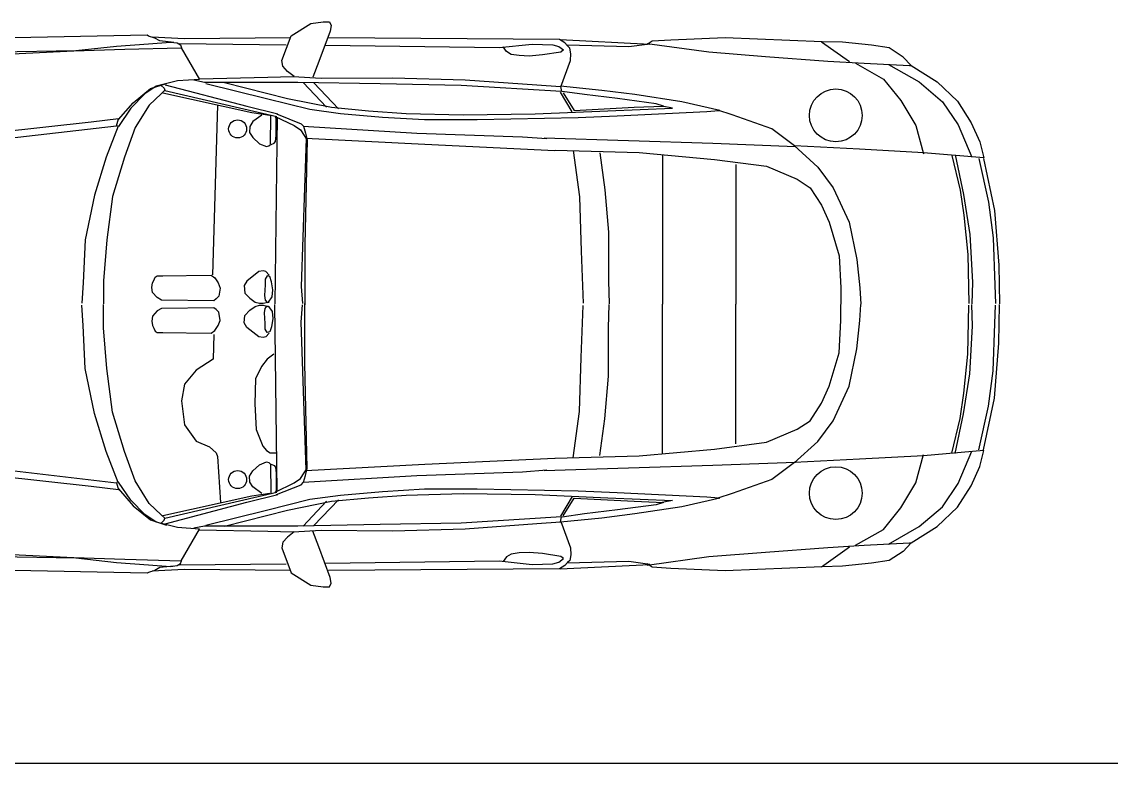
# Model space of a CAD drawing. Header units: millimetres. Extents: x 2646 to 50990, y 12226 to 40347.
# Drawn here: x 24145 to 27734, y 24660 to 27103 of the extents above; entities that cross this region are included whole.
import ezdxf

# ---------------------------------------------------------------- set-up
doc = ezdxf.new("R2010")
doc.units = ezdxf.units.MM
doc.layers.add('www.cad-blocks.net', color=7, linetype='Continuous')

# ---------------------------------------------------------------- blocks, each defined once
blk = doc.blocks.new('A$C5B270CCB')
for p, q in [((1.713, 1.8149), (1.7778, 1.8558)), ((1.7778, 1.8558), (1.8188, 1.8609)), ((1.8188, 1.8609), (1.8393, 1.8609)), ((1.8393, 1.8609), (1.8444, 1.849)), ((1.8444, 1.849), (1.841, 1.8302)), ((1.2389, 1.8166), (0.7109, 1.806)), ((1.2429, 1.8139), (1.2389, 1.8166)), ((1.2641, 1.8073), (1.2429, 1.8139)), ((1.3599, 1.8043), (1.2546, 1.8099)), ((1.2799, 1.7981), (1.2641, 1.8073)), ((1.3263, 1.7928), (1.2799, 1.7981)), ((1.7115, 1.8081), (1.3599, 1.8043)), ((1.6823, 1.733), (1.713, 1.8149)), ((1.841, 1.8302), (1.8035, 1.7296)), ((2.597, 1.8024), (1.8356, 1.8081)), ((2.614, 1.7912), (2.597, 1.8024)), ((2.5995, 1.8026), (2.8945, 1.7877)), ((2.902, 1.797), (2.8852, 1.7858)), ((2.9636, 1.8007), (2.902, 1.797)), ((3.1429, 1.8082), (2.9636, 1.8007)), ((3.4622, 1.7951), (3.1429, 1.8082)), ((3.4603, 1.7951), (3.5519, 1.7299)), ((3.5294, 1.7933), (3.4622, 1.7951)), ((0.7109, 1.761), (1.0033, 1.7663)), ((0.7479, 1.7531), (0.9967, 1.765)), ((0.9967, 1.765), (1.1648, 1.7703)), ((1.0033, 1.7663), (1.137, 1.7809)), ((1.137, 1.7809), (1.2429, 1.7888)), ((1.1648, 1.7703), (1.3501, 1.7756)), ((1.2429, 1.7888), (1.3157, 1.7941)), ((1.3157, 1.7941), (1.3369, 1.7914)), ((1.3369, 1.7914), (1.3488, 1.7848)), ((1.3448, 1.7893), (1.6964, 1.7855)), ((1.3488, 1.7848), (1.3514, 1.7756)), ((1.3501, 1.7756), (1.411, 1.6712)), ((1.8262, 1.7837), (2.3977, 1.7761)), ((2.3977, 1.7761), (2.5068, 1.7874)), ((2.4222, 1.763), (2.4109, 1.778)), ((2.4372, 1.7536), (2.4222, 1.763)), ((2.5068, 1.7874), (2.5745, 1.7855)), ((2.6008, 1.7611), (2.5406, 1.7517)), ((2.5745, 1.7855), (2.5952, 1.7799)), ((2.5952, 1.7799), (2.6102, 1.7686)), ((2.6102, 1.7686), (2.6008, 1.7611)), ((2.6234, 1.7818), (2.614, 1.7912)), ((2.8254, 1.7784), (2.6219, 1.7839)), ((2.6309, 1.7743), (2.6234, 1.7818)), ((2.6346, 1.7555), (2.6309, 1.7743)), ((2.8945, 1.7877), (2.8254, 1.7784)), ((2.8852, 1.7895), (3.0887, 1.7616)), ((3.0887, 1.7616), (3.2755, 1.7466)), ((3.6247, 1.7839), (3.5294, 1.7933)), ((3.6826, 1.7746), (3.6247, 1.7839)), ((3.7293, 1.7448), (3.6826, 1.7746)), ((1.6857, 1.7143), (1.6823, 1.733)), ((1.8035, 1.7296), (1.7847, 1.6785)), ((2.4635, 1.7498), (2.4372, 1.7536)), ((2.4974, 1.748), (2.4635, 1.7498)), ((2.5406, 1.7517), (2.4974, 1.748)), ((2.6008, 1.6466), (2.6328, 1.7329)), ((2.6328, 1.7329), (2.6346, 1.7555)), ((3.2755, 1.7466), (3.4809, 1.7317)), ((3.4809, 1.7317), (3.6004, 1.7243)), ((3.5724, 1.7243), (3.6639, 1.672)), ((3.6004, 1.7243), (3.7498, 1.7168)), ((3.7554, 1.7168), (3.7293, 1.7448)), ((1.701, 1.6972), (1.6857, 1.7143)), ((1.7232, 1.6802), (1.701, 1.6972)), ((3.6807, 1.7205), (3.7815, 1.6627)), ((3.7498, 1.7168), (3.7554, 1.7168)), ((3.7554, 1.7168), (3.8413, 1.6627)), ((1.2495, 1.6408), (1.3024, 1.6579)), ((1.3382, 1.6659), (1.268, 1.6487)), ((1.2848, 1.6516), (1.294, 1.6423)), ((1.2983, 1.6538), (1.5666, 1.5826)), ((1.411, 1.6712), (1.3382, 1.6659)), ((1.4279, 1.6614), (1.3921, 1.6683)), ((1.4109, 1.6734), (1.6362, 1.6785)), ((1.7352, 1.6614), (1.4279, 1.6614)), ((1.4314, 1.658), (1.6311, 1.6086)), ((1.4928, 1.6614), (1.701, 1.6086)), ((1.6362, 1.6785), (1.7198, 1.6802)), ((1.7198, 1.6802), (1.812, 1.6751)), ((2.0066, 1.6563), (1.7352, 1.6614)), ((1.7522, 1.6614), (1.8291, 1.5796)), ((1.7881, 1.6597), (1.8683, 1.5745)), ((1.812, 1.6751), (2.0475, 1.6768)), ((2.2728, 1.6512), (2.0066, 1.6563)), ((2.0475, 1.6768), (2.2865, 1.67)), ((2.6039, 1.6308), (2.2728, 1.6512)), ((2.2865, 1.67), (2.522, 1.6529)), ((2.522, 1.6529), (2.6005, 1.6478)), ((3.6639, 1.672), (3.7218, 1.6012)), ((3.7815, 1.6627), (3.8581, 1.5974)), ((3.8413, 1.6627), (3.9085, 1.5993)), ((1.231, 1.6236), (1.1847, 1.576)), ((1.1926, 1.5945), (1.2495, 1.6408)), ((1.268, 1.6487), (1.231, 1.6236)), ((1.2848, 1.6238), (1.2453, 1.5867)), ((1.2964, 1.6353), (1.2848, 1.6238)), ((1.2899, 1.6266), (1.5834, 1.5617)), ((1.294, 1.6423), (1.2964, 1.6353)), ((1.2962, 1.635), (1.6652, 1.5491)), ((2.6005, 1.6478), (2.6039, 1.6308)), ((2.6381, 1.5643), (2.6005, 1.6291)), ((2.7359, 1.6347), (2.6007, 1.6489)), ((2.6788, 1.6213), (2.6054, 1.6318)), ((2.6093, 1.627), (2.6455, 1.569)), ((2.7874, 1.608), (2.6788, 1.6213)), ((2.8455, 1.6213), (2.7359, 1.6347)), ((2.9998, 1.5976), (2.8455, 1.6213)), ((1.1436, 1.539), (1.1926, 1.5945)), ((1.2453, 1.5867), (1.199, 1.5126)), ((1.4702, 1.5868), (1.4535, 1.0278)), ((1.5666, 1.5826), (1.6694, 1.5575)), ((1.6311, 1.6086), (1.7744, 1.5728)), ((1.701, 1.6086), (1.8461, 1.5796)), ((1.8461, 1.5796), (1.9673, 1.5677)), ((2.6455, 1.569), (2.8426, 1.5795)), ((2.915, 1.5909), (2.7874, 1.608)), ((2.8426, 1.5795), (2.9398, 1.5833)), ((2.9398, 1.5833), (2.915, 1.5909)), ((2.9693, 1.5766), (2.935, 1.5833)), ((3.1255, 1.569), (2.9998, 1.5976)), ((3.7218, 1.6012), (3.7703, 1.5191)), ((3.8581, 1.5974), (3.9104, 1.521)), ((3.9085, 1.5993), (3.9533, 1.5284)), ((1.1847, 1.576), (1.1436, 1.5165)), ((1.5834, 1.5617), (1.6421, 1.5533)), ((1.6166, 1.5538), (1.5869, 1.5321)), ((1.6451, 1.4568), (1.6463, 1.5527)), ((1.6673, 1.547), (1.6589, 0.9315)), ((1.6601, 1.5493), (1.7233, 1.5188)), ((1.6634, 1.5447), (1.6611, 1.5481)), ((1.6634, 1.4865), (1.6634, 1.5447)), ((1.6642, 1.5574), (1.7457, 1.5249)), ((1.7744, 1.5728), (1.8751, 1.5592)), ((1.8751, 1.5592), (2.0134, 1.5472)), ((1.9673, 1.5677), (2.0919, 1.5592)), ((2.0134, 1.5472), (2.1516, 1.5387)), ((2.0919, 1.5592), (2.2797, 1.554)), ((2.2797, 1.554), (2.5169, 1.5575)), ((2.3257, 1.5387), (2.6586, 1.5455)), ((2.5169, 1.5575), (2.7559, 1.5677)), ((2.6586, 1.5455), (2.7866, 1.5506)), ((2.7559, 1.5681), (2.9693, 1.5766)), ((2.7864, 1.5509), (3.0817, 1.5652)), ((3.0817, 1.5652), (3.1084, 1.5671)), ((3.1084, 1.5671), (3.1255, 1.569)), ((3.1653, 1.5545), (3.1186, 1.5695)), ((3.296, 1.5079), (3.1653, 1.5545)), ((1.0538, 1.5308), (0.4244, 1.4608)), ((0.736, 1.4717), (1.1379, 1.5184)), ((1.1442, 1.5417), (1.0538, 1.5308)), ((1.1433, 1.5172), (1.1039, 1.4153)), ((1.1379, 1.5184), (1.1442, 1.5417)), ((1.1436, 1.5165), (1.1383, 1.5178)), ((1.199, 1.5126), (1.1642, 1.4153)), ((1.5766, 1.5161), (1.5754, 1.4967)), ((1.5869, 1.5321), (1.5766, 1.5161)), ((1.7233, 1.5188), (1.7437, 1.5045)), ((1.7457, 1.5249), (1.7539, 1.5167)), ((1.7519, 1.5167), (2.1269, 1.4943)), ((1.7539, 1.5167), (1.76, 1.4943)), ((2.1516, 1.5387), (2.3257, 1.5387)), ((3.3707, 1.452), (3.296, 1.5079)), ((3.7703, 1.5191), (3.7965, 1.4258)), ((3.9104, 1.521), (3.9552, 1.4146)), ((3.9533, 1.5284), (3.9813, 1.465)), ((1.5754, 1.4967), (1.5869, 1.4796)), ((1.5869, 1.4796), (1.6086, 1.4591)), ((1.6611, 1.4671), (1.6634, 1.4865)), ((1.7437, 1.5045), (1.7559, 1.4862)), ((1.762, 1.476), (1.7457, 0.9894)), ((1.7559, 1.4862), (1.762, 1.476)), ((1.7661, 1.4719), (1.758, 1.1258)), ((1.76, 1.4943), (1.7661, 1.4719)), ((1.76, 1.478), (2.1534, 1.4577)), ((2.1269, 1.4943), (2.4755, 1.4821)), ((2.4755, 1.4821), (2.555, 1.476)), ((2.5468, 1.4782), (3.1021, 1.4606)), ((1.6086, 1.4591), (1.6314, 1.4499)), ((1.6314, 1.4499), (1.6394, 1.4522)), ((1.6394, 1.4522), (1.6451, 1.4568)), ((1.6474, 1.4568), (1.6566, 1.4613)), ((1.6566, 1.4613), (1.6611, 1.4671)), ((2.1534, 1.4577), (2.5815, 1.4373)), ((2.5821, 1.4379), (2.8598, 1.4303)), ((2.6417, 1.4364), (2.6631, 1.284)), ((3.1021, 1.4606), (3.3747, 1.4505)), ((3.3696, 1.453), (3.4479, 1.3824)), ((3.5855, 1.4408), (3.3707, 1.452)), ((3.7965, 1.4296), (3.5855, 1.4408)), ((3.9813, 1.465), (3.9944, 1.4128)), ((1.1039, 1.4153), (1.0645, 1.2903)), ((1.1642, 1.4153), (1.1248, 1.2856)), ((2.7298, 1.4292), (2.7465, 1.3078)), ((2.8598, 1.4303), (3.1071, 1.4076)), ((2.9357, 1.4233), (2.9357, 0.9304)), ((3.1071, 1.4076), (3.2788, 1.385)), ((3.9944, 1.4128), (3.7965, 1.4296)), ((3.8888, 1.4206), (3.917, 1.3065)), ((3.9007, 1.4221), (3.9274, 1.2917)), ((3.9778, 1.4103), (4.0105, 1.2665)), ((3.9941, 1.4103), (4.0298, 1.2398)), ((3.178, 1.3907), (3.178, 0.9304)), ((3.2788, 1.385), (3.3797, 1.3421)), ((3.4479, 1.3824), (3.4984, 1.3144)), ((3.3797, 1.3421), (3.4226, 1.3144)), ((2.7465, 1.3078), (2.7584, 1.1674)), ((3.4226, 1.3144), (3.4605, 1.2564)), ((3.4984, 1.3144), (3.5514, 1.2009)), ((3.917, 1.3065), (3.9288, 1.2235)), ((1.0645, 1.2903), (1.0343, 1.1421)), ((1.1248, 1.2856), (1.1062, 1.1421)), ((2.6631, 1.284), (2.6679, 1.1055)), ((3.4605, 1.2564), (3.4857, 1.2009)), ((3.9274, 1.2917), (3.9481, 1.1598)), ((4.0105, 1.2665), (4.0253, 1.1494)), ((3.9288, 1.2235), (3.9422, 1.0946)), ((4.0298, 1.2398), (4.0446, 1.059)), ((3.4857, 1.2009), (3.5185, 1.09)), ((3.5514, 1.2009), (3.5766, 1.0774)), ((2.7584, 1.1674), (2.7584, 1.008)), ((3.9481, 1.1598), (3.957, 1.0027)), ((4.0253, 1.1494), (4.0312, 0.9938)), ((1.0343, 1.1421), (1.0274, 1.0008)), ((1.1062, 1.1421), (1.0946, 1.0077)), ((1.758, 1.1258), (1.758, 0.9283)), ((2.6679, 1.1055), (2.675, 0.9342)), ((3.5185, 1.09), (3.5236, 0.9841)), ((3.5766, 1.0774), (3.5867, 0.9841)), ((3.9422, 1.0946), (3.9452, 0.933)), ((4.0446, 1.059), (4.0461, 0.9315)), ((1.0946, 1.0077), (1.0946, 0.9313)), ((1.2564, 1.0006), (1.2606, 1.0089)), ((1.2606, 1.0089), (1.2648, 1.0194)), ((1.2648, 1.0194), (1.2711, 1.0236)), ((1.2711, 1.0236), (1.2899, 1.0236)), ((1.2858, 1.0236), (1.4493, 1.0257)), ((1.4493, 1.0257), (1.4618, 1.0173)), ((1.4618, 1.0173), (1.4723, 1.0006)), ((1.5666, 1.0068), (1.5583, 0.9922)), ((1.6065, 1.0382), (1.5666, 1.0068)), ((1.6212, 1.0403), (1.6065, 1.0382)), ((1.6295, 1.0382), (1.6212, 1.0403)), ((1.6337, 1.0236), (1.6274, 1.0131)), ((1.6274, 1.0131), (1.6274, 0.9943)), ((1.64, 1.0257), (1.6295, 1.0382)), ((1.6421, 1.0215), (1.6337, 1.0236)), ((1.6484, 1.0047), (1.6421, 1.0215)), ((2.7584, 1.008), (2.7608, 0.9318)), ((1.0274, 1.0008), (1.0228, 0.9336)), ((1.2543, 0.9859), (1.2564, 1.0006)), ((1.2564, 0.9692), (1.2543, 0.9859)), ((1.2711, 0.9524), (1.2564, 0.9692)), ((1.4723, 1.0006), (1.4786, 0.9838)), ((1.4786, 0.9838), (1.4744, 0.9566)), ((1.5583, 0.9922), (1.5604, 0.9671)), ((1.6274, 0.9943), (1.6253, 0.9587)), ((1.6526, 0.9775), (1.6484, 1.0047)), ((1.6505, 0.9545), (1.6526, 0.9775)), ((1.7457, 0.9894), (1.7498, 0.9324)), ((3.5236, 0.9841), (3.5236, 0.9312)), ((3.5867, 0.9841), (3.5892, 0.9312)), ((3.957, 1.0027), (3.9556, 0.9315)), ((4.0312, 0.9938), (4.0327, 0.933)), ((1.2858, 0.944), (1.2711, 0.9524)), ((1.4576, 0.9419), (1.2858, 0.944)), ((1.466, 0.9482), (1.4576, 0.9419)), ((1.4744, 0.9566), (1.466, 0.9482)), ((1.5604, 0.9671), (1.5771, 0.9503)), ((1.5771, 0.9503), (1.5939, 0.9377)), ((1.5939, 0.9377), (1.6086, 0.9336)), ((1.6086, 0.9336), (1.6212, 0.9336)), ((1.6212, 0.9336), (1.6358, 0.9377)), ((1.6253, 0.9587), (1.6274, 0.944)), ((1.6274, 0.944), (1.6337, 0.9357)), ((1.6337, 0.9357), (1.64, 0.9377)), ((1.6379, 0.9377), (1.6505, 0.9545)), ((1.0274, 0.8601), (1.0228, 0.9273)), ((1.0946, 0.8532), (1.0946, 0.9296)), ((1.2711, 0.9085), (1.2564, 0.8917)), ((1.2858, 0.9169), (1.2711, 0.9085)), ((1.4576, 0.919), (1.2858, 0.9169)), ((1.466, 0.9127), (1.4576, 0.919)), ((1.4744, 0.9043), (1.466, 0.9127)), ((1.4786, 0.8771), (1.4744, 0.9043)), ((1.5604, 0.8938), (1.5771, 0.9106)), ((1.5771, 0.9106), (1.5939, 0.9231)), ((1.5939, 0.9231), (1.6086, 0.9273)), ((1.6086, 0.9273), (1.6212, 0.9273)), ((1.6212, 0.9273), (1.6358, 0.9231)), ((1.6253, 0.9022), (1.6274, 0.9169)), ((1.6274, 0.8666), (1.6253, 0.9022)), ((1.6274, 0.9169), (1.6337, 0.9252)), ((1.6337, 0.9252), (1.64, 0.9231)), ((1.6379, 0.9231), (1.6505, 0.9064)), ((1.6505, 0.9064), (1.6526, 0.8834)), ((1.6673, 0.3139), (1.6589, 0.9294)), ((1.7457, 0.8715), (1.7498, 0.9285)), ((1.758, 0.7351), (1.758, 0.9326)), ((2.6679, 0.7553), (2.675, 0.9267)), ((2.7584, 0.8529), (2.7608, 0.9291)), ((2.9357, 0.4376), (2.9357, 0.9304)), ((3.178, 0.4702), (3.178, 0.9304)), ((3.5236, 0.8768), (3.5236, 0.9297)), ((3.5867, 0.8768), (3.5892, 0.9297)), ((3.9422, 0.7663), (3.9452, 0.9279)), ((3.957, 0.8582), (3.9556, 0.9294)), ((4.0312, 0.8671), (4.0327, 0.9279)), ((4.0446, 0.8019), (4.0461, 0.9294)), ((1.2564, 0.8917), (1.2543, 0.875)), ((1.2543, 0.875), (1.2564, 0.8603)), ((1.4723, 0.8603), (1.4786, 0.8771)), ((1.5583, 0.8687), (1.5604, 0.8938)), ((1.5666, 0.8541), (1.5583, 0.8687)), ((1.6274, 0.8478), (1.6274, 0.8666)), ((1.6526, 0.8834), (1.6484, 0.8561)), ((1.762, 0.3849), (1.7457, 0.8715)), ((3.5185, 0.7709), (3.5236, 0.8768)), ((3.5766, 0.7835), (3.5867, 0.8768)), ((4.0253, 0.7115), (4.0312, 0.8671)), ((1.0343, 0.7188), (1.0274, 0.8601)), ((1.1062, 0.7188), (1.0946, 0.8532)), ((1.2564, 0.8603), (1.2606, 0.852)), ((1.2606, 0.852), (1.2648, 0.8415)), ((1.2648, 0.8415), (1.2711, 0.8373)), ((1.2711, 0.8373), (1.2899, 0.8373)), ((1.2858, 0.8373), (1.4493, 0.8352)), ((1.4493, 0.8352), (1.4618, 0.8436)), ((1.4581, 0.8313), (1.4557, 0.7495)), ((1.4618, 0.8436), (1.4723, 0.8603)), ((1.6065, 0.8226), (1.5666, 0.8541)), ((1.6337, 0.8373), (1.6274, 0.8478)), ((1.64, 0.8352), (1.6295, 0.8226)), ((1.6421, 0.8394), (1.6337, 0.8373)), ((1.6484, 0.8561), (1.6421, 0.8394)), ((2.7584, 0.6935), (2.7584, 0.8529)), ((3.9481, 0.7011), (3.957, 0.8582)), ((1.6212, 0.8206), (1.6065, 0.8226)), ((1.6295, 0.8226), (1.6212, 0.8206)), ((4.0298, 0.6211), (4.0446, 0.8019)), ((1.6559, 0.7663), (1.6342, 0.7495)), ((2.6631, 0.5768), (2.6679, 0.7553)), ((3.4857, 0.66), (3.5185, 0.7709)), ((3.5514, 0.66), (3.5766, 0.7835)), ((3.9288, 0.6374), (3.9422, 0.7663)), ((1.0645, 0.5706), (1.0343, 0.7188)), ((1.1248, 0.5752), (1.1062, 0.7188)), ((1.4557, 0.7495), (1.4003, 0.7133)), ((1.6149, 0.7254), (1.5956, 0.6844)), ((1.6342, 0.7495), (1.6149, 0.7254)), ((1.7661, 0.389), (1.758, 0.7351)), ((1.4003, 0.7133), (1.3617, 0.6676)), ((1.5956, 0.6844), (1.5932, 0.6025)), ((2.7465, 0.553), (2.7584, 0.6935)), ((3.9274, 0.5692), (3.9481, 0.7011)), ((4.0105, 0.5944), (4.0253, 0.7115)), ((1.3617, 0.6676), (1.352, 0.6122)), ((3.4605, 0.6045), (3.4857, 0.66)), ((3.4984, 0.5465), (3.5514, 0.66)), ((1.352, 0.6122), (1.3617, 0.5327)), ((3.917, 0.5544), (3.9288, 0.6374)), ((3.9941, 0.4506), (4.0298, 0.6211)), ((1.1642, 0.4456), (1.1248, 0.5752)), ((1.5932, 0.6025), (1.598, 0.5182)), ((2.6417, 0.4245), (2.6631, 0.5768)), ((3.4226, 0.5465), (3.4605, 0.6045)), ((3.9778, 0.4506), (4.0105, 0.5944)), ((1.1039, 0.4456), (1.0645, 0.5706)), ((2.7298, 0.4317), (2.7465, 0.553)), ((3.3797, 0.5188), (3.4226, 0.5465)), ((3.4479, 0.4785), (3.4984, 0.5465)), ((3.8888, 0.4402), (3.917, 0.5544)), ((3.9007, 0.4388), (3.9274, 0.5692)), ((1.3617, 0.5327), (1.4003, 0.4797)), ((1.598, 0.5182), (1.6197, 0.4628)), ((3.2788, 0.4759), (3.3797, 0.5188)), ((1.4003, 0.4797), (1.4437, 0.4604)), ((3.1071, 0.4533), (3.2788, 0.4759)), ((3.3696, 0.4079), (3.4479, 0.4785)), ((1.1433, 0.3437), (1.1039, 0.4456)), ((1.199, 0.3483), (1.1642, 0.4456)), ((1.4437, 0.4604), (1.4654, 0.4412)), ((1.4654, 0.4412), (1.4702, 0.4291)), ((1.6197, 0.4628), (1.6317, 0.4484)), ((1.6317, 0.4484), (1.6438, 0.4412)), ((1.6438, 0.4412), (1.6583, 0.4412)), ((1.6583, 0.4412), (1.6631, 0.4412)), ((2.8598, 0.4306), (3.1071, 0.4533)), ((3.7965, 0.4313), (3.5855, 0.4201)), ((3.7703, 0.3418), (3.7965, 0.4351)), ((3.9944, 0.4481), (3.7965, 0.4313)), ((3.9104, 0.3399), (3.9552, 0.4462)), ((3.9813, 0.3959), (3.9944, 0.4481)), ((1.0538, 0.3301), (0.4244, 0.4001)), ((1.4702, 0.4291), (1.4798, 0.2774)), ((1.5869, 0.3813), (1.6086, 0.4018)), ((1.6086, 0.4018), (1.6314, 0.411)), ((1.6314, 0.411), (1.6394, 0.4087)), ((1.6394, 0.4087), (1.6451, 0.4041)), ((1.6451, 0.4041), (1.6463, 0.3082)), ((1.6474, 0.4041), (1.6566, 0.3995)), ((1.6566, 0.3995), (1.6611, 0.3938)), ((1.76, 0.3829), (2.1534, 0.4032)), ((2.1534, 0.4032), (2.5815, 0.4236)), ((2.5468, 0.3827), (3.1021, 0.4003)), ((2.5821, 0.423), (2.8598, 0.4306)), ((3.1021, 0.4003), (3.3747, 0.4104)), ((3.3707, 0.4089), (3.296, 0.353)), ((3.5855, 0.4201), (3.3707, 0.4089)), ((3.9533, 0.3325), (3.9813, 0.3959)), ((0.736, 0.3892), (1.1379, 0.3425)), ((1.5754, 0.3642), (1.5869, 0.3813)), ((1.5766, 0.3448), (1.5754, 0.3642)), ((1.6611, 0.3938), (1.6634, 0.3744)), ((1.6634, 0.3744), (1.6634, 0.3162)), ((1.7437, 0.3564), (1.7559, 0.3747)), ((1.7519, 0.3442), (2.1269, 0.3666)), ((1.7539, 0.3442), (1.76, 0.3666)), ((1.7559, 0.3747), (1.762, 0.3849)), ((1.76, 0.3666), (1.7661, 0.389)), ((2.1269, 0.3666), (2.4755, 0.3788)), ((2.4755, 0.3788), (2.555, 0.3849)), ((1.1442, 0.3192), (1.0538, 0.3301)), ((1.1379, 0.3425), (1.1442, 0.3192)), ((1.1436, 0.3444), (1.1383, 0.3431)), ((1.1847, 0.2849), (1.1436, 0.3444)), ((1.2453, 0.2742), (1.199, 0.3483)), ((1.5869, 0.3288), (1.5766, 0.3448)), ((1.6166, 0.3071), (1.5869, 0.3288)), ((1.6601, 0.3116), (1.7233, 0.3421)), ((1.6642, 0.3034), (1.7457, 0.336)), ((1.7233, 0.3421), (1.7437, 0.3564)), ((1.7457, 0.336), (1.7539, 0.3442)), ((3.296, 0.353), (3.1653, 0.3064)), ((3.7218, 0.2597), (3.7703, 0.3418)), ((3.8581, 0.2635), (3.9104, 0.3399)), ((3.9085, 0.2616), (3.9533, 0.3325)), ((1.1436, 0.3219), (1.1926, 0.2664)), ((1.2899, 0.2343), (1.5834, 0.2992)), ((1.2962, 0.2259), (1.6652, 0.3118)), ((1.5666, 0.2783), (1.6694, 0.3034)), ((1.5834, 0.2992), (1.6421, 0.3076)), ((1.6311, 0.2523), (1.7744, 0.2881)), ((1.6634, 0.3162), (1.6611, 0.3128)), ((1.7744, 0.2881), (1.8751, 0.3017)), ((1.8461, 0.2813), (1.9673, 0.2932)), ((1.8751, 0.3017), (2.0134, 0.3137)), ((1.9673, 0.2932), (2.0919, 0.3017)), ((2.0134, 0.3137), (2.1516, 0.3222)), ((2.0919, 0.3017), (2.2797, 0.3068)), ((2.1516, 0.3222), (2.3257, 0.3222)), ((2.2797, 0.3068), (2.5169, 0.3034)), ((2.3257, 0.3222), (2.6586, 0.3154)), ((2.5169, 0.3034), (2.7559, 0.2932)), ((2.6381, 0.2966), (2.6005, 0.2318)), ((2.6093, 0.2338), (2.6455, 0.2919)), ((2.6455, 0.2919), (2.8426, 0.2814)), ((2.6586, 0.3154), (2.7866, 0.3103)), ((2.7559, 0.2928), (2.9693, 0.2843)), ((2.7864, 0.31), (3.0817, 0.2957)), ((3.1255, 0.2919), (2.9998, 0.2633)), ((3.0817, 0.2957), (3.1084, 0.2938)), ((3.1084, 0.2938), (3.1255, 0.2919)), ((3.1653, 0.3064), (3.1186, 0.2914)), ((1.231, 0.2373), (1.1847, 0.2849)), ((1.1926, 0.2664), (1.2495, 0.2201)), ((1.2848, 0.2371), (1.2453, 0.2742)), ((1.2983, 0.2071), (1.5666, 0.2783)), ((1.4314, 0.2029), (1.6311, 0.2523)), ((1.4928, 0.1994), (1.701, 0.2523)), ((1.701, 0.2523), (1.8461, 0.2813)), ((1.7522, 0.1994), (1.8291, 0.2813)), ((1.7881, 0.2012), (1.8683, 0.2864)), ((2.7874, 0.2529), (2.6788, 0.2396)), ((2.915, 0.27), (2.7874, 0.2529)), ((2.8426, 0.2814), (2.9398, 0.2776)), ((2.9998, 0.2633), (2.8455, 0.2396)), ((2.9398, 0.2776), (2.915, 0.27)), ((2.9693, 0.2843), (2.935, 0.2776)), ((3.6639, 0.1889), (3.7218, 0.2597)), ((3.7815, 0.1982), (3.8581, 0.2635)), ((3.8413, 0.1982), (3.9085, 0.2616)), ((1.268, 0.2122), (1.231, 0.2373)), ((1.2495, 0.2201), (1.3024, 0.203)), ((1.2964, 0.2255), (1.2848, 0.2371)), ((1.2848, 0.2093), (1.294, 0.2186)), ((1.294, 0.2186), (1.2964, 0.2255)), ((2.6039, 0.2301), (2.2728, 0.2097)), ((2.6005, 0.2131), (2.6039, 0.2301)), ((2.7359, 0.2262), (2.6007, 0.212)), ((2.6788, 0.2396), (2.6054, 0.2291)), ((2.8455, 0.2396), (2.7359, 0.2262)), ((1.3382, 0.195), (1.268, 0.2122)), ((1.411, 0.1897), (1.3382, 0.195)), ((1.3501, 0.0853), (1.411, 0.1897)), ((1.4279, 0.1994), (1.3921, 0.1926)), ((1.4109, 0.1875), (1.6362, 0.1824)), ((1.7352, 0.1994), (1.4279, 0.1994)), ((1.6362, 0.1824), (1.7198, 0.1807)), ((1.7232, 0.1807), (1.701, 0.1636)), ((1.7198, 0.1807), (1.812, 0.1858)), ((2.0066, 0.2046), (1.7352, 0.1994)), ((1.8035, 0.1313), (1.7847, 0.1824)), ((1.812, 0.1858), (2.0475, 0.1841)), ((2.2728, 0.2097), (2.0066, 0.2046)), ((2.0475, 0.1841), (2.2865, 0.1909)), ((2.2865, 0.1909), (2.522, 0.208)), ((2.522, 0.208), (2.6005, 0.2131)), ((2.6008, 0.2143), (2.6328, 0.1279)), ((3.5724, 0.1366), (3.6639, 0.1889)), ((3.6807, 0.1404), (3.7815, 0.1982)), ((3.7554, 0.1441), (3.8413, 0.1982)), ((1.6857, 0.1466), (1.6823, 0.1278)), ((1.701, 0.1636), (1.6857, 0.1466)), ((3.6004, 0.1366), (3.7498, 0.1441)), ((3.7554, 0.1441), (3.7293, 0.1161)), ((3.7498, 0.1441), (3.7554, 0.1441)), ((0.7479, 0.1078), (0.9967, 0.0959)), ((1.6823, 0.1278), (1.713, 0.046)), ((1.841, 0.0307), (1.8035, 0.1313)), ((2.4635, 0.111), (2.4372, 0.1073)), ((2.4974, 0.1129), (2.4635, 0.111)), ((2.5406, 0.1092), (2.4974, 0.1129)), ((2.6008, 0.0998), (2.5406, 0.1092)), ((2.6328, 0.1279), (2.6346, 0.1054)), ((3.0887, 0.0993), (3.2755, 0.1142)), ((3.2755, 0.1142), (3.4809, 0.1292)), ((3.4603, 0.0658), (3.5519, 0.131)), ((3.4809, 0.1292), (3.6004, 0.1366)), ((3.7293, 0.1161), (3.6826, 0.0863)), ((0.7109, 0.0998), (1.0033, 0.0946)), ((0.9967, 0.0959), (1.1648, 0.0906)), ((1.0033, 0.0946), (1.137, 0.08)), ((1.137, 0.08), (1.2429, 0.0721)), ((1.1648, 0.0906), (1.3501, 0.0853)), ((1.2429, 0.0721), (1.3157, 0.0668)), ((1.3369, 0.0694), (1.3488, 0.0761)), ((1.3448, 0.0716), (1.6964, 0.0754)), ((1.3488, 0.0761), (1.3514, 0.0853)), ((1.8262, 0.0772), (2.3977, 0.0848)), ((2.3977, 0.0848), (2.5068, 0.0735)), ((2.4222, 0.0979), (2.4109, 0.0829)), ((2.4372, 0.1073), (2.4222, 0.0979)), ((2.5068, 0.0735), (2.5745, 0.0754)), ((2.5745, 0.0754), (2.5952, 0.081)), ((2.5952, 0.081), (2.6102, 0.0923)), ((2.5995, 0.0583), (2.8945, 0.0732)), ((2.6102, 0.0923), (2.6008, 0.0998)), ((2.6234, 0.0791), (2.614, 0.0697)), ((2.8254, 0.0825), (2.6219, 0.0769)), ((2.6309, 0.0866), (2.6234, 0.0791)), ((2.6346, 0.1054), (2.6309, 0.0866)), ((2.8945, 0.0732), (2.8254, 0.0825)), ((2.8852, 0.0713), (3.0887, 0.0993)), ((2.902, 0.0639), (2.8852, 0.0751)), ((3.6247, 0.0769), (3.5294, 0.0676)), ((3.6826, 0.0863), (3.6247, 0.0769)), ((1.2389, 0.0443), (0.7109, 0.0549)), ((1.2429, 0.047), (1.2389, 0.0443)), ((1.2641, 0.0536), (1.2429, 0.047)), ((1.3599, 0.0566), (1.2546, 0.051)), ((1.2799, 0.0628), (1.2641, 0.0536)), ((1.3263, 0.0681), (1.2799, 0.0628)), ((1.3157, 0.0668), (1.3369, 0.0694)), ((1.7115, 0.0528), (1.3599, 0.0566)), ((1.713, 0.046), (1.7778, 0.0051)), ((2.597, 0.0585), (1.8356, 0.0528)), ((2.614, 0.0697), (2.597, 0.0585)), ((2.9636, 0.0602), (2.902, 0.0639)), ((3.1429, 0.0527), (2.9636, 0.0602)), ((3.4622, 0.0658), (3.1429, 0.0527)), ((3.5294, 0.0676), (3.4622, 0.0658)), ((1.7778, 0.0051), (1.8188, 0)), ((1.8393, 0), (1.8444, 0.0119)), ((1.8444, 0.0119), (1.841, 0.0307)), ((1.8188, 0), (1.8393, 0))]:
    blk.add_line(p, q)
for centre, radius in [((3.507, 1.5527), 0.087), ((1.5366, 1.5081), 0.0297), ((3.507, 0.3082), 0.087), ((1.5366, 0.3527), 0.0297)]:
    blk.add_circle(centre, radius)
blk = doc.blocks.new('FORMAT')
at = {"layer": 'www.cad-blocks.net', "color": 155, "true_color": 0x546d8e}
blk.add_line((5773, 24660.4), (50990.4, 24660.4), dxfattribs=at)

msp = doc.modelspace()

# ---------------------------------------------------------------- block references
at = {"xscale": 1000, "yscale": 1000, "zscale": 1000}
msp.add_blockref('A$C5B270CCB', (23319.6, 25242), dxfattribs=at)
at = {"layer": 'www.cad-blocks.net'}
msp.add_blockref('FORMAT', (0, 0), dxfattribs=at)

doc.saveas('drawing.dxf')
